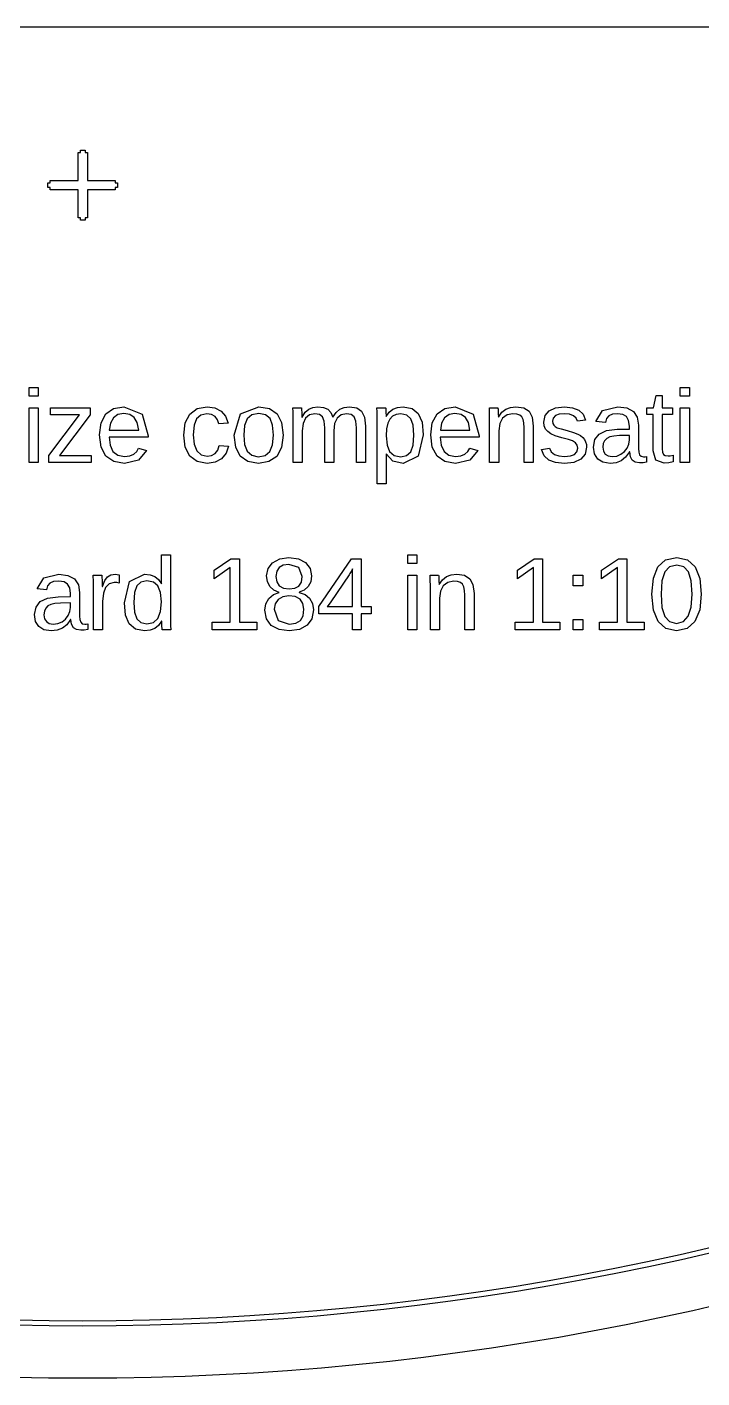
# Model space of a CAD drawing. Extents: x -16 to 132, y -40 to 113.
# Drawn here: x 53.69 to 72.23, y -39.69 to -2.56 of the extents above; entities that cross this region are included whole.
import ezdxf

# ---------------------------------------------------------------- set-up
doc = ezdxf.new("R2010")
doc.units = 0

msp = doc.modelspace()

# ---------------------------------------------------------------- linework, layer by layer
for p, q in [((112.997, -2.55649), (-2.55649, -2.55649)), ((55.0926, -6.77472), (55.0926, -6.00777)), ((55.0926, -6.00777), (55.1565, -6.00777)), ((55.1565, -6.00777), (55.1565, -5.94385)), ((55.1565, -5.94385), (55.2843, -5.94385)), ((55.2843, -5.94385), (55.2843, -6.00777)), ((55.2843, -6.00777), (55.3482, -6.00777)), ((55.3482, -6.00777), (55.3482, -6.77472)), ((54.2617, -6.96646), (54.2617, -6.83862)), ((54.2617, -6.83862), (54.3256, -6.83862)), ((54.3256, -6.96646), (54.2617, -6.96646)), ((54.3256, -6.83862), (54.3256, -6.77472)), ((54.3256, -6.77472), (55.0926, -6.77472)), ((54.3256, -7.03036), (54.3256, -6.96646)), ((55.0926, -7.03036), (54.3256, -7.03036)), ((55.0926, -7.79732), (55.0926, -7.03036)), ((55.3482, -6.77472), (56.1152, -6.77472)), ((56.1152, -7.03036), (55.3482, -7.03036)), ((55.3482, -7.03036), (55.3482, -7.79732)), ((56.1152, -6.77472), (56.1152, -6.83862)), ((56.1152, -6.83862), (56.1791, -6.83862)), ((56.1791, -6.96646), (56.1152, -6.96646)), ((56.1152, -6.96646), (56.1152, -7.03036)), ((56.1791, -6.83862), (56.1791, -6.96646)), ((55.1565, -7.79732), (55.0926, -7.79732)), ((55.1565, -7.86124), (55.1565, -7.79732)), ((55.2843, -7.86124), (55.1565, -7.86124)), ((55.3482, -7.79732), (55.2843, -7.79732)), ((55.2843, -7.79732), (55.2843, -7.86124)), ((53.7491, -12.7026), (53.7491, -12.464)), ((53.7491, -12.464), (53.9988, -12.464)), ((53.9988, -12.464), (53.9988, -12.7026)), ((71.635, -12.7026), (71.635, -12.464)), ((71.635, -12.464), (71.8847, -12.464)), ((71.8847, -12.464), (71.8847, -12.7026)), ((53.9988, -12.7026), (53.7491, -12.7026)), ((56.0685, -13.0434), (56.3543, -12.9939)), ((56.3543, -12.9939), (56.8505, -13.1932)), ((58.3654, -13.0436), (58.64, -12.9939)), ((58.64, -12.9939), (58.8507, -13.0237)), ((59.5503, -13.188), (60.0548, -12.9939)), ((60.0548, -12.9939), (60.3533, -13.0412)), ((61.5452, -13.0094), (61.6835, -12.9939)), ((61.6835, -12.9939), (61.8362, -13.0108)), ((62.4052, -13.0105), (62.5503, -12.9939)), ((62.5503, -12.9939), (62.7467, -13.0247)), ((63.8632, -13.0113), (64.0248, -12.9952)), ((64.0248, -12.9952), (64.2671, -13.0417)), ((65.1651, -13.0434), (65.451, -12.9939)), ((65.451, -12.9939), (65.9472, -13.1932)), ((66.9673, -13.01), (67.1214, -12.9939)), ((67.1214, -12.9939), (67.3351, -13.0245)), ((69.5012, -13.0951), (69.9207, -12.9939)), ((69.9207, -12.9939), (70.1686, -13.0263)), ((70.9004, -13.0216), (70.9739, -12.6859)), ((70.9739, -12.6859), (71.1404, -12.6859)), ((71.1404, -12.6859), (71.1404, -13.0216)), ((71.8847, -12.7026), (71.635, -12.7026)), ((53.7491, -14.5222), (53.7491, -13.0216)), ((53.7491, -13.0216), (53.9988, -13.0216)), ((53.9988, -13.0216), (53.9988, -14.5222)), ((54.2905, -14.3322), (55.1296, -13.2144)), ((54.3377, -13.2144), (54.3377, -13.0216)), ((54.3377, -13.0216), (55.425, -13.0216)), ((55.1296, -13.2144), (54.3377, -13.2144)), ((55.425, -13.2116), (54.5846, -14.3294)), ((55.425, -13.0216), (55.425, -13.2116)), ((55.7266, -13.4338), (55.8571, -13.1922)), ((55.8571, -13.1922), (56.0685, -13.0434)), ((56.0624, -13.2997), (55.9807, -13.4437)), ((56.1874, -13.2086), (56.0624, -13.2997)), ((56.3502, -13.1783), (56.1874, -13.2086)), ((56.5155, -13.2055), (56.3502, -13.1783)), ((56.6372, -13.2872), (56.5155, -13.2055)), ((56.7173, -13.4281), (56.6372, -13.2872)), ((56.8505, -13.1932), (57.0159, -13.7913)), ((58.0381, -13.4368), (58.1629, -13.1929)), ((58.1629, -13.1929), (58.3654, -13.0436)), ((58.346, -13.3212), (58.2794, -13.498)), ((58.4622, -13.2223), (58.346, -13.3212)), ((58.6331, -13.1894), (58.4622, -13.2223)), ((58.7621, -13.2077), (58.6331, -13.1894)), ((58.8578, -13.2629), (58.7621, -13.2077)), ((58.8507, -13.0237), (59.0221, -13.1131)), ((58.9219, -13.3492), (58.8578, -13.2629)), ((58.9563, -13.4612), (58.9219, -13.3492)), ((59.0221, -13.1131), (59.1457, -13.2549)), ((59.1457, -13.2549), (59.2128, -13.4418)), ((59.3821, -13.7705), (59.5503, -13.188)), ((59.742, -13.3219), (59.6687, -13.5058)), ((59.8701, -13.2142), (59.742, -13.3219)), ((60.0589, -13.1783), (59.8701, -13.2142)), ((60.2453, -13.2135), (60.0589, -13.1783)), ((60.3689, -13.3191), (60.2453, -13.2135)), ((60.3533, -13.0412), (60.561, -13.1832)), ((60.4381, -13.5023), (60.3689, -13.3191)), ((60.561, -13.1832), (60.6827, -13.4247)), ((61.0004, -13.1308), (60.9942, -13.0216)), ((60.9942, -13.0216), (61.23, -13.0216)), ((61.0025, -13.342), (61.0004, -13.1308)), ((61.0025, -14.5222), (61.0025, -13.342)), ((61.23, -13.0216), (61.2314, -13.0344)), ((61.2314, -13.0344), (61.2328, -13.059)), ((61.2328, -13.059), (61.2343, -13.0918)), ((61.2343, -13.0918), (61.2362, -13.1291)), ((61.2362, -13.1291), (61.2385, -13.1861)), ((61.2385, -13.1861), (61.2411, -13.2781)), ((61.2411, -13.2781), (61.2453, -13.2781)), ((61.2453, -13.2781), (61.3316, -13.1429)), ((61.3437, -13.3087), (61.274, -13.4557)), ((61.3316, -13.1429), (61.4297, -13.0563)), ((61.4533, -13.2171), (61.3437, -13.3087)), ((61.4297, -13.0563), (61.5452, -13.0094)), ((61.5961, -13.1866), (61.4533, -13.2171)), ((61.7275, -13.2074), (61.5961, -13.1866)), ((61.8111, -13.2698), (61.7275, -13.2074)), ((61.8558, -13.3867), (61.8111, -13.2698)), ((61.8362, -13.0108), (61.9532, -13.0618)), ((61.9532, -13.0618), (62.0373, -13.1499)), ((62.0373, -13.1499), (62.0912, -13.2781)), ((62.0912, -13.2781), (62.0954, -13.2781)), ((62.0954, -13.2781), (62.1812, -13.1481)), ((62.2084, -13.308), (62.1403, -13.4548)), ((62.1812, -13.1481), (62.2833, -13.0604)), ((62.3175, -13.217), (62.2084, -13.308)), ((62.2833, -13.0604), (62.4052, -13.0105)), ((62.463, -13.1866), (62.3175, -13.217)), ((62.5944, -13.2074), (62.463, -13.1866)), ((62.6779, -13.2698), (62.5944, -13.2074)), ((62.7227, -13.3867), (62.6779, -13.2698)), ((62.7467, -13.0247), (62.8811, -13.1173)), ((62.8811, -13.1173), (62.9586, -13.2802)), ((62.9586, -13.2802), (62.9844, -13.5222)), ((63.3057, -13.1357), (63.2994, -13.0216)), ((63.2994, -13.0216), (63.5408, -13.0216)), ((63.3077, -13.3281), (63.3057, -13.1357)), ((63.3077, -15.1116), (63.3077, -13.3281)), ((63.5408, -13.0216), (63.5425, -13.0342)), ((63.5425, -13.0342), (63.5449, -13.0611)), ((63.5449, -13.0611), (63.5479, -13.1043)), ((63.5479, -13.1043), (63.5511, -13.1658)), ((63.5511, -13.1658), (63.5538, -13.2254)), ((63.5538, -13.2254), (63.5546, -13.2629)), ((63.5546, -13.2629), (63.5602, -13.2629)), ((63.5602, -13.2629), (63.6375, -13.1427)), ((63.6548, -13.3303), (63.6011, -13.4453)), ((63.6375, -13.1427), (63.7363, -13.0597)), ((63.7287, -13.2504), (63.6548, -13.3303)), ((63.8287, -13.2036), (63.7287, -13.2504)), ((63.7363, -13.0597), (63.8632, -13.0113)), ((63.961, -13.188), (63.8287, -13.2036)), ((64.1205, -13.2216), (63.961, -13.188)), ((64.23, -13.3225), (64.1205, -13.2216)), ((64.2935, -13.5018), (64.23, -13.3225)), ((64.2671, -13.0417), (64.4395, -13.1811)), ((64.4395, -13.1811), (64.5424, -13.42)), ((64.8233, -13.4338), (64.9538, -13.1922)), ((64.9538, -13.1922), (65.1651, -13.0434)), ((65.1591, -13.2997), (65.0774, -13.4437)), ((65.2841, -13.2086), (65.1591, -13.2997)), ((65.4469, -13.1783), (65.2841, -13.2086)), ((65.6122, -13.2055), (65.4469, -13.1783)), ((65.7339, -13.2872), (65.6122, -13.2055)), ((65.814, -13.4281), (65.7339, -13.2872)), ((65.9472, -13.1932), (66.1126, -13.7913)), ((66.3967, -13.1308), (66.3905, -13.0216)), ((66.3905, -13.0216), (66.6263, -13.0216)), ((66.3988, -13.342), (66.3967, -13.1308)), ((66.3988, -14.5222), (66.3988, -13.342)), ((66.6263, -13.0216), (66.6276, -13.0344)), ((66.6276, -13.0344), (66.629, -13.059)), ((66.629, -13.059), (66.6306, -13.0918)), ((66.6306, -13.0918), (66.6325, -13.1291)), ((66.6325, -13.1291), (66.6348, -13.1861)), ((66.6348, -13.1861), (66.6373, -13.2781)), ((66.6373, -13.2781), (66.6415, -13.2781)), ((66.6415, -13.2781), (66.7343, -13.1455)), ((66.7525, -13.3101), (66.6744, -13.4574)), ((66.7343, -13.1455), (66.8405, -13.0583)), ((66.8755, -13.2175), (66.7525, -13.3101)), ((66.8405, -13.0583), (66.9673, -13.01)), ((67.0368, -13.1866), (66.8755, -13.2175)), ((67.1453, -13.1956), (67.0368, -13.1866)), ((67.224, -13.2227), (67.1453, -13.1956)), ((67.2791, -13.2702), (67.224, -13.2227)), ((67.3169, -13.3406), (67.2791, -13.2702)), ((67.3388, -13.439), (67.3169, -13.3406)), ((67.3351, -13.0245), (67.4826, -13.1166)), ((67.4826, -13.1166), (67.5685, -13.2794)), ((67.5685, -13.2794), (67.5971, -13.5222)), ((67.8833, -13.4182), (67.9199, -13.2374)), ((67.9199, -13.2374), (68.0296, -13.1055)), ((68.0296, -13.1055), (68.2094, -13.0249)), ((68.1461, -13.3024), (68.126, -13.3933)), ((68.2064, -13.2379), (68.1461, -13.3024)), ((68.3091, -13.1994), (68.2064, -13.2379)), ((68.2094, -13.0249), (68.4561, -12.998)), ((68.4561, -13.1866), (68.3091, -13.1994)), ((68.4561, -12.998), (68.6788, -13.0198)), ((68.5932, -13.2), (68.4561, -13.1866)), ((68.6995, -13.24), (68.5932, -13.2)), ((68.6788, -13.0198), (68.8506, -13.0854)), ((68.7728, -13.305), (68.6995, -13.24)), ((68.8111, -13.3933), (68.7728, -13.305)), ((69.0358, -13.3655), (68.8111, -13.3933)), ((68.8506, -13.0854), (68.9701, -13.1991)), ((68.9701, -13.1991), (69.0358, -13.3655)), ((69.3188, -13.3988), (69.5012, -13.0951)), ((69.6101, -13.3146), (69.5796, -13.4224)), ((69.6711, -13.2407), (69.6101, -13.3146)), ((69.7703, -13.1981), (69.6711, -13.2407)), ((69.9152, -13.1838), (69.7703, -13.1981)), ((70.0594, -13.2036), (69.9152, -13.1838)), ((70.1593, -13.2629), (70.0594, -13.2036)), ((70.2175, -13.368), (70.1593, -13.2629)), ((70.1686, -13.0263), (70.3465, -13.1235)), ((70.3465, -13.1235), (70.4536, -13.2821)), ((70.4536, -13.2821), (70.4894, -13.4987)), ((70.7173, -13.2032), (70.7173, -13.0216)), ((70.7173, -13.0216), (70.9004, -13.0216)), ((70.8907, -13.2032), (70.7173, -13.2032)), ((70.8907, -14.2046), (70.8907, -13.2032)), ((71.1404, -13.0216), (71.4177, -13.0216)), ((71.4177, -13.2032), (71.1404, -13.2032)), ((71.1404, -13.2032), (71.1404, -14.1505)), ((71.4177, -13.0216), (71.4177, -13.2032)), ((71.635, -14.5222), (71.635, -13.0216)), ((71.635, -13.0216), (71.8847, -13.0216)), ((71.8847, -13.0216), (71.8847, -14.5222)), ((55.6831, -13.7622), (55.7266, -13.4338)), ((55.9807, -13.4437), (55.948, -13.6332)), ((55.948, -13.6332), (56.7579, -13.6332)), ((56.7579, -13.6332), (56.7173, -13.4281)), ((57.9965, -13.7705), (58.0381, -13.4368)), ((58.2794, -13.498), (58.2572, -13.7649)), ((59.2128, -13.4418), (58.9563, -13.4612)), ((59.6687, -13.5058), (59.6442, -13.7705)), ((60.4611, -13.7705), (60.4381, -13.5023)), ((60.6827, -13.4247), (60.7233, -13.7705)), ((61.274, -13.4557), (61.2508, -13.6526)), ((61.2508, -13.6526), (61.2508, -14.5222)), ((61.8707, -13.5708), (61.8558, -13.3867)), ((61.8707, -14.5222), (61.8707, -13.5708)), ((62.1403, -13.4548), (62.1176, -13.6526)), ((62.1176, -13.6526), (62.1176, -14.5222)), ((62.7375, -13.5708), (62.7227, -13.3867)), ((62.7375, -14.5222), (62.7375, -13.5708)), ((62.9844, -13.5222), (62.9844, -14.5222)), ((63.5683, -13.5977), (63.5574, -13.7899)), ((63.6011, -13.4453), (63.5683, -13.5977)), ((64.3147, -13.7705), (64.2935, -13.5018)), ((64.5424, -13.42), (64.5768, -13.7649)), ((64.7798, -13.7622), (64.8233, -13.4338)), ((65.0774, -13.4437), (65.0447, -13.6332)), ((65.0447, -13.6332), (65.8546, -13.6332)), ((65.8546, -13.6332), (65.814, -13.4281)), ((66.6744, -13.4574), (66.6484, -13.6526)), ((66.6484, -13.6526), (66.6484, -14.5222)), ((67.346, -13.5708), (67.3388, -13.439)), ((67.346, -14.5222), (67.346, -13.5708)), ((67.5971, -13.5222), (67.5971, -14.5222)), ((67.8961, -13.5205), (67.8833, -13.4182)), ((67.9346, -13.6055), (67.8961, -13.5205)), ((67.9958, -13.676), (67.9346, -13.6055)), ((68.0768, -13.7351), (67.9958, -13.676)), ((68.1986, -13.789), (68.0768, -13.7351)), ((68.126, -13.3933), (68.1343, -13.4515)), ((68.1343, -13.4515), (68.1593, -13.4987)), ((68.1593, -13.4987), (68.2005, -13.5372)), ((68.2005, -13.5372), (68.2578, -13.5694)), ((68.2578, -13.5694), (68.359, -13.6041)), ((68.359, -13.6041), (68.5324, -13.6498)), ((68.5324, -13.6498), (68.703, -13.6979)), ((68.703, -13.6979), (68.8181, -13.7421)), ((69.5796, -13.4224), (69.3188, -13.3988)), ((69.4055, -13.7455), (69.6057, -13.6498)), ((69.6057, -13.6498), (69.8999, -13.6124)), ((69.8999, -13.6124), (70.237, -13.6068)), ((70.237, -13.525), (70.2175, -13.368)), ((70.237, -13.6068), (70.237, -13.525)), ((70.4894, -13.4987), (70.4894, -14.1449)), ((55.7266, -14.1051), (55.6831, -13.7622)), ((55.8571, -14.3516), (55.7266, -14.1051)), ((57.0159, -13.8246), (55.9452, -13.8246)), ((55.9452, -13.8246), (55.9719, -14.0531)), ((55.9719, -14.0531), (56.052, -14.2226)), ((57.0159, -13.7913), (57.0159, -13.8246)), ((58.0379, -14.1063), (57.9965, -13.7705)), ((58.1622, -14.3509), (58.0379, -14.1063)), ((58.2572, -13.7649), (58.2808, -14.0257)), ((58.2808, -14.0257), (58.3515, -14.2088)), ((58.9308, -14.1893), (58.9687, -14.059)), ((58.9687, -14.059), (59.2211, -14.0756)), ((59.2211, -14.0756), (59.1605, -14.2701)), ((59.4241, -14.1045), (59.3821, -13.7705)), ((59.5499, -14.3495), (59.4241, -14.1045)), ((59.6442, -13.7705), (59.6683, -14.0303)), ((59.6683, -14.0303), (59.7406, -14.2164)), ((60.3647, -14.2212), (60.437, -14.0364)), ((60.437, -14.0364), (60.4611, -13.7705)), ((60.7233, -13.7705), (60.6799, -14.1141)), ((63.5574, -13.7899), (63.581, -14.0465)), ((63.581, -14.0465), (63.6517, -14.2254)), ((64.2293, -14.2289), (64.2933, -14.046)), ((64.2933, -14.046), (64.3147, -13.7705)), ((64.5768, -13.7649), (64.4388, -14.3537)), ((64.8233, -14.1051), (64.7798, -13.7622)), ((64.9538, -14.3516), (64.8233, -14.1051)), ((66.1126, -13.8246), (65.0419, -13.8246)), ((65.0419, -13.8246), (65.0686, -14.0531)), ((65.0686, -14.0531), (65.1487, -14.2226)), ((66.1126, -13.7913), (66.1126, -13.8246)), ((68.3826, -13.844), (68.1986, -13.789)), ((68.5615, -13.8911), (68.3826, -13.844)), ((68.6787, -13.932), (68.5615, -13.8911)), ((68.7584, -13.9827), (68.6787, -13.932)), ((68.8042, -14.0465), (68.7584, -13.9827)), ((68.8194, -14.1269), (68.8042, -14.0465)), ((68.8181, -13.7421), (68.8962, -13.7866)), ((68.8962, -13.7866), (68.9561, -13.8357)), ((68.9561, -13.8357), (69.0009, -13.891)), ((69.0009, -13.891), (69.0344, -13.9543)), ((69.0622, -14.1075), (69.0221, -14.2954)), ((69.0344, -13.9543), (69.0552, -14.0262)), ((69.0552, -14.0262), (69.0622, -14.1075)), ((69.2523, -14.1033), (69.2906, -13.8974)), ((69.2807, -14.2892), (69.2523, -14.1033)), ((69.2906, -13.8974), (69.4055, -13.7455)), ((69.521, -14.0059), (69.5088, -14.1075)), ((69.5088, -14.1075), (69.5253, -14.2157)), ((69.5574, -13.9258), (69.521, -14.0059)), ((69.6165, -13.8655), (69.5574, -13.9258)), ((69.6967, -13.8232), (69.6165, -13.8655)), ((69.8089, -13.7975), (69.6967, -13.8232)), ((69.9638, -13.7871), (69.8089, -13.7975)), ((70.237, -13.7816), (69.9638, -13.7871)), ((70.1752, -14.129), (70.2215, -14.0186)), ((70.2215, -14.0186), (70.237, -13.905)), ((70.237, -13.905), (70.237, -13.7816)), ((54.2905, -14.5222), (54.2905, -14.3322)), ((54.5846, -14.3294), (55.4541, -14.3294)), ((55.4541, -14.3294), (55.4541, -14.5222)), ((56.0709, -14.5003), (55.8571, -14.3516)), ((56.052, -14.2226), (56.1834, -14.3277)), ((56.1834, -14.3277), (56.364, -14.3627)), ((56.364, -14.3627), (56.5102, -14.3464)), ((56.7555, -14.4612), (56.364, -14.5499)), ((56.5102, -14.3464), (56.6241, -14.2975)), ((56.6241, -14.2975), (56.7061, -14.2237)), ((56.7061, -14.2237), (56.7565, -14.1325)), ((56.9756, -14.1949), (56.7555, -14.4612)), ((56.7565, -14.1325), (56.9756, -14.1949)), ((58.3652, -14.5002), (58.1622, -14.3509)), ((58.3515, -14.2088), (58.4698, -14.3169)), ((58.4698, -14.3169), (58.6359, -14.353)), ((58.6359, -14.353), (58.7581, -14.335)), ((58.7581, -14.335), (58.8585, -14.2809)), ((58.8585, -14.2809), (58.9308, -14.1893)), ((59.0367, -14.421), (58.8605, -14.5177)), ((59.1605, -14.2701), (59.0367, -14.421)), ((59.758, -14.4998), (59.5499, -14.3495)), ((59.7406, -14.2164), (59.8646, -14.3282)), ((59.8646, -14.3282), (60.0437, -14.3655)), ((60.0437, -14.3655), (60.2363, -14.3294)), ((60.2363, -14.3294), (60.3647, -14.2212)), ((60.5499, -14.3571), (60.3373, -14.5017)), ((60.6799, -14.1141), (60.5499, -14.3571)), ((63.5588, -14.2892), (63.5518, -14.2892)), ((63.5518, -14.2892), (63.556, -14.3537)), ((63.556, -14.3537), (63.5574, -14.525)), ((63.7349, -14.4847), (63.5588, -14.2892)), ((63.6517, -14.2254), (63.7755, -14.3304)), ((63.7755, -14.3304), (63.9582, -14.3655)), ((63.9582, -14.3655), (64.1189, -14.3313)), ((64.4388, -14.3537), (64.0248, -14.5499)), ((64.1189, -14.3313), (64.2293, -14.2289)), ((65.1676, -14.5003), (64.9538, -14.3516)), ((65.1487, -14.2226), (65.2801, -14.3277)), ((65.2801, -14.3277), (65.4607, -14.3627)), ((65.4607, -14.3627), (65.6069, -14.3464)), ((65.8522, -14.4612), (65.4607, -14.5499)), ((65.6069, -14.3464), (65.7208, -14.2975)), ((65.7208, -14.2975), (65.8028, -14.2237)), ((65.8028, -14.2237), (65.8532, -14.1325)), ((66.0724, -14.1949), (65.8522, -14.4612)), ((65.8532, -14.1325), (66.0724, -14.1949)), ((67.8236, -14.1699), (68.0442, -14.1269)), ((67.896, -14.3396), (67.8236, -14.1699)), ((68.0213, -14.4577), (67.896, -14.3396)), ((68.2052, -14.5269), (68.0213, -14.4577)), ((68.0442, -14.1269), (68.093, -14.2314)), ((68.093, -14.2314), (68.1759, -14.3038)), ((68.1759, -14.3038), (68.2952, -14.3459)), ((68.2952, -14.3459), (68.4533, -14.3599)), ((68.4533, -14.3599), (68.6178, -14.3454)), ((68.6178, -14.3454), (68.7314, -14.3017)), ((68.902, -14.4348), (68.7097, -14.5211)), ((68.7314, -14.3017), (68.7974, -14.2289)), ((68.7974, -14.2289), (68.8194, -14.1269)), ((69.0221, -14.2954), (68.902, -14.4348)), ((69.366, -14.4306), (69.2807, -14.2892)), ((69.5078, -14.5201), (69.366, -14.4306)), ((69.5253, -14.2157), (69.5747, -14.2961)), ((69.5747, -14.2961), (69.6546, -14.3461)), ((69.6546, -14.3461), (69.7626, -14.3627)), ((69.7626, -14.3627), (69.8923, -14.3471)), ((70.0144, -14.4785), (69.8738, -14.5321)), ((69.8923, -14.3471), (70.0067, -14.3003)), ((70.0067, -14.3003), (70.1022, -14.2263)), ((70.1335, -14.3819), (70.0144, -14.4785)), ((70.1022, -14.2263), (70.1752, -14.129)), ((70.237, -14.2351), (70.1335, -14.3819)), ((70.2453, -14.2351), (70.237, -14.2351)), ((70.2673, -14.3698), (70.2453, -14.2351)), ((70.3167, -14.4632), (70.2673, -14.3698)), ((70.3987, -14.5179), (70.3167, -14.4632)), ((70.4894, -14.1449), (70.4966, -14.2422)), ((70.4966, -14.2422), (70.5185, -14.3121)), ((70.5185, -14.3121), (70.5608, -14.3542)), ((70.5608, -14.3542), (70.6295, -14.3682)), ((70.6295, -14.3682), (70.668, -14.3658)), ((70.668, -14.3658), (70.7113, -14.3585)), ((70.7113, -14.3585), (70.7113, -14.5139)), ((70.9656, -14.4594), (70.8907, -14.2046)), ((71.1903, -14.5444), (70.9656, -14.4594)), ((71.1404, -14.1505), (71.1492, -14.2426)), ((71.1492, -14.2426), (71.1757, -14.3024)), ((71.1757, -14.3024), (71.2241, -14.3351)), ((71.2241, -14.3351), (71.2985, -14.3461)), ((71.2985, -14.3461), (71.3595, -14.3412)), ((71.3595, -14.3412), (71.4427, -14.3266)), ((71.4427, -14.3266), (71.4427, -14.5111)), ((53.9988, -14.5222), (53.7491, -14.5222)), ((55.4541, -14.5222), (54.2905, -14.5222)), ((56.364, -14.5499), (56.0709, -14.5003)), ((58.6428, -14.5499), (58.3652, -14.5002)), ((58.8605, -14.5177), (58.6428, -14.5499)), ((60.0464, -14.5499), (59.758, -14.4998)), ((60.3373, -14.5017), (60.0464, -14.5499)), ((61.2508, -14.5222), (61.0025, -14.5222)), ((62.1176, -14.5222), (61.8707, -14.5222)), ((62.9844, -14.5222), (62.7375, -14.5222)), ((63.5574, -14.525), (63.5574, -15.1116)), ((64.0248, -14.5499), (63.7349, -14.4847)), ((65.4607, -14.5499), (65.1676, -14.5003)), ((66.6484, -14.5222), (66.3988, -14.5222)), ((67.5971, -14.5222), (67.346, -14.5222)), ((68.4533, -14.5499), (68.2052, -14.5269)), ((68.7097, -14.5211), (68.4533, -14.5499)), ((69.7058, -14.5499), (69.5078, -14.5201)), ((69.8738, -14.5321), (69.7058, -14.5499)), ((70.5185, -14.536), (70.3987, -14.5179)), ((70.6159, -14.5305), (70.5185, -14.536)), ((70.7113, -14.5139), (70.6159, -14.5305)), ((71.3179, -14.536), (71.1903, -14.5444)), ((71.4427, -14.5111), (71.3179, -14.536)), ((71.8847, -14.5222), (71.635, -14.5222)), ((63.5574, -15.1116), (63.3077, -15.1116)), ((57.3837, -17.6884), (57.3837, -17.0657)), ((57.3837, -17.0657), (57.6334, -17.0657)), ((57.6334, -17.0657), (57.6334, -18.8146)), ((64.1475, -17.3043), (64.1475, -17.0657)), ((64.1475, -17.0657), (64.3971, -17.0657)), ((64.3971, -17.0657), (64.3971, -17.3043)), ((58.8317, -17.4874), (59.2936, -17.1698)), ((59.2728, -17.4083), (58.8317, -17.7231)), ((59.2728, -18.9117), (59.2728, -17.4083)), ((59.2936, -17.1698), (59.5238, -17.1698)), ((59.5238, -17.1698), (59.5238, -18.9117)), ((60.2705, -17.6413), (60.3123, -17.4392)), ((60.3123, -17.4392), (60.4376, -17.2793)), ((60.4376, -17.2793), (60.6333, -17.1753)), ((60.6179, -17.4097), (60.5487, -17.5134)), ((60.7311, -17.3473), (60.6179, -17.4097)), ((60.6333, -17.1753), (60.8863, -17.1406)), ((60.8863, -17.3265), (60.7311, -17.3473)), ((60.8863, -17.1406), (61.1444, -17.1746)), ((61.1588, -17.4093), (60.8863, -17.3265)), ((61.1444, -17.1746), (61.3419, -17.2766)), ((61.2496, -17.6579), (61.1588, -17.4093)), ((61.3419, -17.2766), (61.4672, -17.4364)), ((61.4672, -17.4364), (61.509, -17.6441)), ((61.7092, -18.4873), (62.6038, -17.1698)), ((62.6038, -17.1698), (62.8659, -17.1698)), ((62.8659, -17.1698), (62.8659, -18.4845)), ((64.3971, -17.3043), (64.1475, -17.3043)), ((67.1604, -17.4874), (67.6223, -17.1698)), ((67.6015, -17.4083), (67.1604, -17.7231)), ((67.6015, -18.9117), (67.6015, -17.4083)), ((67.6223, -17.1698), (67.8525, -17.1698)), ((67.8525, -17.1698), (67.8525, -18.9117)), ((69.4739, -17.4874), (69.9357, -17.1698)), ((69.9149, -17.4083), (69.4739, -17.7231)), ((69.9149, -18.9117), (69.9149, -17.4083)), ((69.9357, -17.1698), (70.166, -17.1698)), ((70.166, -17.1698), (70.166, -18.9117)), ((70.8955, -17.7058), (71.0187, -17.3916)), ((71.0187, -17.3916), (71.2308, -17.2034)), ((71.3403, -17.3899), (71.2073, -17.5304)), ((71.2308, -17.2034), (71.5381, -17.1406)), ((71.5381, -17.3431), (71.3403, -17.3899)), ((71.5381, -17.1406), (71.8382, -17.2041)), ((71.7311, -17.3906), (71.5381, -17.3431)), ((71.8606, -17.5331), (71.7311, -17.3906)), ((71.8382, -17.2041), (72.0478, -17.3944)), ((72.0478, -17.3944), (72.1711, -17.7092)), ((53.9658, -18.0005), (54.1482, -17.6968)), ((54.1482, -17.6968), (54.5677, -17.5956)), ((54.4173, -17.7998), (54.3181, -17.8424)), ((54.5622, -17.7855), (54.4173, -17.7998)), ((54.7064, -17.8053), (54.5622, -17.7855)), ((54.5677, -17.5956), (54.8156, -17.628)), ((54.8063, -17.8646), (54.7064, -17.8053)), ((54.8156, -17.628), (54.9935, -17.7252)), ((54.9935, -17.7252), (55.1006, -17.8838)), ((55.5162, -17.8064), (55.5099, -17.6233)), ((55.5099, -17.6233), (55.7457, -17.6233)), ((55.5182, -17.9728), (55.5162, -17.8064)), ((55.7457, -17.6233), (55.754, -17.8275)), ((55.7623, -17.9298), (55.8265, -17.7675)), ((55.8265, -17.7675), (55.8996, -17.6663)), ((55.8996, -17.6663), (55.9933, -17.6132)), ((55.9933, -17.6132), (56.1188, -17.5956)), ((56.1188, -17.5956), (56.1691, -17.599)), ((56.1691, -17.599), (56.22, -17.6094)), ((56.22, -17.6094), (56.22, -17.8382)), ((56.3643, -18.3805), (56.5023, -17.7918)), ((56.5023, -17.7918), (56.9163, -17.5956)), ((56.8205, -17.8148), (56.7104, -17.9194)), ((56.9829, -17.78), (56.8205, -17.8148)), ((56.9163, -17.5956), (57.0727, -17.6111)), ((57.1639, -17.8147), (56.9829, -17.78)), ((57.0727, -17.6111), (57.2006, -17.658)), ((57.288, -17.9187), (57.1639, -17.8147)), ((57.2006, -17.658), (57.3033, -17.7387)), ((57.3033, -17.7387), (57.3837, -17.8563)), ((57.3865, -17.8563), (57.3837, -17.6884)), ((58.8317, -17.7231), (58.8317, -17.4874)), ((60.2935, -17.7984), (60.2705, -17.6413)), ((60.3627, -17.9339), (60.2935, -17.7984)), ((60.5487, -17.5134), (60.5257, -17.6579)), ((60.5257, -17.6579), (60.5494, -17.8058)), ((60.5494, -17.8058), (60.6207, -17.9138)), ((61.1574, -17.9208), (61.2266, -17.8145)), ((61.2266, -17.8145), (61.2496, -17.6579)), ((61.4857, -17.8011), (61.416, -17.9367)), ((61.509, -17.6441), (61.4857, -17.8011)), ((62.5372, -17.6163), (62.0365, -18.3542)), ((62.5597, -17.5803), (62.5372, -17.6163)), ((62.5913, -17.5248), (62.5597, -17.5803)), ((62.619, -17.4738), (62.5913, -17.5248)), ((62.6301, -17.4513), (62.619, -17.4738)), ((62.6301, -18.4845), (62.6301, -17.4513)), ((64.1475, -19.1239), (64.1475, -17.6233)), ((64.1475, -17.6233), (64.3971, -17.6233)), ((64.3971, -17.6233), (64.3971, -19.1239)), ((64.7686, -17.7325), (64.7624, -17.6233)), ((64.7624, -17.6233), (64.9982, -17.6233)), ((64.7707, -17.9437), (64.7686, -17.7325)), ((64.9982, -17.6233), (64.9996, -17.6361)), ((64.9996, -17.6361), (65.0009, -17.6607)), ((65.0009, -17.6607), (65.0025, -17.6935)), ((65.0025, -17.6935), (65.0044, -17.7308)), ((65.0044, -17.7308), (65.0067, -17.7878)), ((65.0067, -17.7878), (65.0093, -17.8798)), ((65.0134, -17.8798), (65.1062, -17.7472)), ((65.1062, -17.7472), (65.2124, -17.66)), ((65.2475, -17.8192), (65.1244, -17.9118)), ((65.2124, -17.66), (65.3392, -17.6117)), ((65.4087, -17.7883), (65.2475, -17.8192)), ((65.3392, -17.6117), (65.4933, -17.5956)), ((65.5172, -17.7973), (65.4087, -17.7883)), ((65.4933, -17.5956), (65.707, -17.6262)), ((65.5959, -17.8244), (65.5172, -17.7973)), ((65.707, -17.6262), (65.8546, -17.7183)), ((65.8546, -17.7183), (65.9404, -17.8811)), ((67.1604, -17.7231), (67.1604, -17.4874)), ((68.6893, -17.9104), (68.6893, -17.6233)), ((68.6893, -17.6233), (68.9597, -17.6233)), ((68.9597, -17.6233), (68.9597, -17.9104)), ((69.4739, -17.7231), (69.4739, -17.4874)), ((70.8544, -18.1461), (70.8955, -17.7058)), ((71.1319, -17.7779), (71.1068, -18.1461)), ((71.2073, -17.5304), (71.1319, -17.7779)), ((71.9339, -17.7814), (71.8606, -17.5331)), ((71.9584, -18.1461), (71.9339, -17.7814)), ((72.1711, -17.7092), (72.2121, -18.1461)), ((54.2265, -18.0241), (53.9658, -18.0005)), ((54.257, -17.9163), (54.2265, -18.0241)), ((54.3181, -17.8424), (54.257, -17.9163)), ((54.8645, -17.9697), (54.8063, -17.8646)), ((54.8839, -18.1267), (54.8645, -17.9697)), ((54.8839, -18.2085), (54.8839, -18.1267)), ((55.1006, -17.8838), (55.1364, -18.1004)), ((55.1364, -18.1004), (55.1364, -18.7466)), ((55.5182, -19.1239), (55.5182, -17.9728)), ((55.754, -17.8275), (55.7568, -17.9298)), ((55.7568, -17.9298), (55.7623, -17.9298)), ((55.7884, -18.121), (55.7679, -18.3417)), ((55.8497, -17.9582), (55.7884, -18.121)), ((55.9499, -17.8578), (55.8497, -17.9582)), ((56.0869, -17.8244), (55.9499, -17.8578)), ((56.1618, -17.8279), (56.0869, -17.8244)), ((56.22, -17.8382), (56.1618, -17.8279)), ((56.6474, -18.1023), (56.6265, -18.3722)), ((56.7104, -17.9194), (56.6474, -18.1023)), ((57.3598, -18.0972), (57.288, -17.9187)), ((57.3837, -18.3555), (57.3598, -18.0972)), ((57.3837, -17.8563), (57.3865, -17.8563)), ((60.3343, -18.2599), (60.4591, -18.1551)), ((60.4718, -18.0369), (60.3627, -17.9339)), ((60.4591, -18.1551), (60.6144, -18.1017)), ((60.6144, -18.0962), (60.4718, -18.0369)), ((60.6144, -18.1017), (60.6144, -18.0962)), ((60.6207, -17.9138), (60.7353, -17.9799)), ((60.8863, -18.1891), (60.7171, -18.2139)), ((60.7353, -17.9799), (60.889, -18.0019)), ((61.06, -18.2122), (60.8863, -18.1891)), ((60.889, -18.0019), (61.0442, -17.9816)), ((61.0442, -17.9816), (61.1574, -17.9208)), ((61.3061, -18.0383), (61.1623, -18.0934)), ((61.1623, -18.0934), (61.1623, -18.099)), ((61.1623, -18.099), (61.3287, -18.1539)), ((61.416, -17.9367), (61.3061, -18.0383)), ((61.3287, -18.1539), (61.4535, -18.2578)), ((64.7707, -19.1239), (64.7707, -17.9437)), ((65.0093, -17.8798), (65.0134, -17.8798)), ((65.0464, -18.0591), (65.0204, -18.2543)), ((65.1244, -17.9118), (65.0464, -18.0591)), ((65.651, -17.8719), (65.5959, -17.8244)), ((65.6888, -17.9423), (65.651, -17.8719)), ((65.7107, -18.0407), (65.6888, -17.9423)), ((65.718, -18.1725), (65.7107, -18.0407)), ((65.718, -19.1239), (65.718, -18.1725)), ((65.9404, -17.8811), (65.969, -18.1239)), ((65.969, -18.1239), (65.969, -19.1239)), ((68.9597, -17.9104), (68.6893, -17.9104)), ((70.8967, -18.5795), (70.8544, -18.1461)), ((71.1068, -18.1461), (71.1323, -18.5064)), ((71.9327, -18.5012), (71.9584, -18.1461)), ((72.2121, -18.1461), (72.169, -18.5778)), ((53.8992, -18.705), (53.9376, -18.4991)), ((53.9376, -18.4991), (54.0525, -18.3472)), ((54.0525, -18.3472), (54.2527, -18.2515)), ((54.2044, -18.5275), (54.168, -18.6076)), ((54.2635, -18.4672), (54.2044, -18.5275)), ((54.2527, -18.2515), (54.5469, -18.2141)), ((54.3437, -18.4249), (54.2635, -18.4672)), ((54.4559, -18.3992), (54.3437, -18.4249)), ((54.6107, -18.3888), (54.4559, -18.3992)), ((54.5469, -18.2141), (54.8839, -18.2085)), ((54.8839, -18.3833), (54.6107, -18.3888)), ((54.8685, -18.6203), (54.8839, -18.5067)), ((54.8839, -18.5067), (54.8839, -18.3833)), ((55.7679, -18.3417), (55.7679, -19.1239)), ((56.3978, -18.7196), (56.3643, -18.3805)), ((56.6265, -18.3722), (56.6473, -18.6423)), ((57.3598, -18.6242), (57.3837, -18.3555)), ((60.2247, -18.5816), (60.2521, -18.4055)), ((60.2521, -18.4055), (60.3343, -18.2599)), ((60.5094, -18.406), (60.4827, -18.5608)), ((60.4827, -18.5608), (60.5856, -18.8635)), ((60.5895, -18.2883), (60.5094, -18.406)), ((60.7171, -18.2139), (60.5895, -18.2883)), ((61.19, -18.2814), (61.06, -18.2122)), ((61.2711, -18.396), (61.19, -18.2814)), ((61.2982, -18.5553), (61.2711, -18.396)), ((61.2732, -18.7399), (61.2982, -18.5553)), ((61.4535, -18.2578), (61.5315, -18.4022)), ((61.5315, -18.4022), (61.5575, -18.5788)), ((61.7092, -18.6815), (61.7092, -18.4873)), ((61.9616, -18.4568), (61.9394, -18.4845)), ((61.9394, -18.4845), (62.6301, -18.4845)), ((62.0365, -18.3542), (61.9616, -18.4568)), ((62.8659, -18.4845), (63.1405, -18.4845)), ((63.1405, -18.4845), (63.1405, -18.6815)), ((65.0204, -18.2543), (65.0204, -19.1239)), ((71.1323, -18.5064), (71.2087, -18.755)), ((71.8557, -18.7508), (71.9327, -18.5012)), ((53.9277, -18.8909), (53.8992, -18.705)), ((54.013, -19.0323), (53.9277, -18.8909)), ((54.168, -18.6076), (54.1558, -18.7092)), ((54.1558, -18.7092), (54.1723, -18.8174)), ((54.1723, -18.8174), (54.2217, -18.8978)), ((54.2217, -18.8978), (54.3016, -18.9478)), ((54.5393, -18.9488), (54.6537, -18.902)), ((54.6537, -18.902), (54.7492, -18.828)), ((54.7492, -18.828), (54.8222, -18.7307)), ((54.8839, -18.8368), (54.7805, -18.9836)), ((54.8222, -18.7307), (54.8685, -18.6203)), ((54.8923, -18.8368), (54.8839, -18.8368)), ((54.9143, -18.9715), (54.8923, -18.8368)), ((55.1364, -18.7466), (55.1436, -18.8439)), ((55.1436, -18.8439), (55.1655, -18.9138)), ((55.1655, -18.9138), (55.2078, -18.9559)), ((56.4982, -18.9602), (56.3978, -18.7196)), ((56.6473, -18.6423), (56.7097, -18.8229)), ((56.7097, -18.8229), (56.8189, -18.9249)), ((56.8189, -18.9249), (56.9801, -18.9588)), ((56.9801, -18.9588), (57.1632, -18.9221)), ((57.1632, -18.9221), (57.288, -18.8118)), ((57.288, -18.8118), (57.3598, -18.6242)), ((57.3837, -18.8826), (57.3031, -19.0063)), ((57.3893, -18.8826), (57.3837, -18.8826)), ((57.3905, -18.9464), (57.3893, -18.8826)), ((57.6334, -18.8146), (57.6354, -19.0091)), ((58.7749, -19.1239), (58.7749, -18.9117)), ((58.7749, -18.9117), (59.2728, -18.9117)), ((59.5238, -18.9117), (59.9995, -18.9117)), ((59.9995, -18.9117), (59.9995, -19.1239)), ((60.2689, -18.8236), (60.2247, -18.5816)), ((60.4015, -19.0032), (60.2689, -18.8236)), ((60.5856, -18.8635), (60.8946, -18.9644)), ((61.0724, -18.94), (61.1983, -18.8666)), ((61.1983, -18.8666), (61.2732, -18.7399)), ((61.5145, -18.8195), (61.3855, -19.0004)), ((61.5575, -18.5788), (61.5145, -18.8195)), ((62.6301, -18.6815), (61.7092, -18.6815)), ((62.6301, -19.1239), (62.6301, -18.6815)), ((63.1405, -18.6815), (62.8659, -18.6815)), ((62.8659, -18.6815), (62.8659, -19.1239)), ((67.1036, -19.1239), (67.1036, -18.9117)), ((67.1036, -18.9117), (67.6015, -18.9117)), ((67.8525, -18.9117), (68.3282, -18.9117)), ((68.3282, -18.9117), (68.3282, -19.1239)), ((68.6893, -19.1239), (68.6893, -18.8368)), ((68.6893, -18.8368), (68.9597, -18.8368)), ((68.9597, -18.8368), (68.9597, -19.1239)), ((69.417, -19.1239), (69.417, -18.9117)), ((69.417, -18.9117), (69.9149, -18.9117)), ((70.166, -18.9117), (70.6416, -18.9117)), ((70.6416, -18.9117), (70.6416, -19.1239)), ((71.0236, -18.8951), (70.8967, -18.5795)), ((71.2347, -19.0875), (71.0236, -18.8951)), ((71.2087, -18.755), (71.3407, -18.8996)), ((71.3407, -18.8996), (71.5326, -18.9478)), ((71.5326, -18.9478), (71.7236, -18.8985)), ((71.7236, -18.8985), (71.8557, -18.7508)), ((72.0395, -18.8937), (71.8257, -19.0871)), ((72.169, -18.5778), (72.0395, -18.8937)), ((54.1548, -19.1218), (54.013, -19.0323)), ((54.3528, -19.1516), (54.1548, -19.1218)), ((54.3016, -18.9478), (54.4096, -18.9644)), ((54.5208, -19.1338), (54.3528, -19.1516)), ((54.4096, -18.9644), (54.5393, -18.9488)), ((54.6614, -19.0802), (54.5208, -19.1338)), ((54.7805, -18.9836), (54.6614, -19.0802)), ((54.9637, -19.0649), (54.9143, -18.9715)), ((55.0457, -19.1196), (54.9637, -19.0649)), ((55.1655, -19.1377), (55.0457, -19.1196)), ((55.2629, -19.1322), (55.1655, -19.1377)), ((55.2078, -18.9559), (55.2764, -18.9699)), ((55.3582, -19.1156), (55.2629, -19.1322)), ((55.2764, -18.9699), (55.3149, -18.9675)), ((55.3149, -18.9675), (55.3582, -18.9602)), ((55.3582, -18.9602), (55.3582, -19.1156)), ((55.7679, -19.1239), (55.5182, -19.1239)), ((56.6696, -19.1038), (56.4982, -18.9602)), ((56.9163, -19.1516), (56.6696, -19.1038)), ((57.0718, -19.136), (56.9163, -19.1516)), ((57.1999, -19.0892), (57.0718, -19.136)), ((57.3031, -19.0063), (57.1999, -19.0892)), ((57.3941, -19.0213), (57.3905, -18.9464)), ((57.3988, -19.0871), (57.3941, -19.0213)), ((57.4031, -19.1239), (57.3988, -19.0871)), ((57.6417, -19.1239), (57.4031, -19.1239)), ((57.6354, -19.0091), (57.6417, -19.1239)), ((59.9995, -19.1239), (58.7749, -19.1239)), ((60.6125, -19.1145), (60.4015, -19.0032)), ((60.8918, -19.1516), (60.6125, -19.1145)), ((61.1761, -19.1138), (60.8918, -19.1516)), ((60.8946, -18.9644), (61.0724, -18.94)), ((61.3855, -19.0004), (61.1761, -19.1138)), ((62.8659, -19.1239), (62.6301, -19.1239)), ((64.3971, -19.1239), (64.1475, -19.1239)), ((65.0204, -19.1239), (64.7707, -19.1239)), ((65.969, -19.1239), (65.718, -19.1239)), ((68.3282, -19.1239), (67.1036, -19.1239)), ((68.9597, -19.1239), (68.6893, -19.1239)), ((70.6416, -19.1239), (69.417, -19.1239)), ((71.5298, -19.1516), (71.2347, -19.0875)), ((71.8257, -19.0871), (71.5298, -19.1516)), ((70.7382, -36.4868), (71.6366, -36.2909)), ((71.6366, -36.2909), (72.5324, -36.0839)), ((72.5671, -36.2298), (71.6694, -36.4372)), ((68.9346, -36.8456), (69.8375, -36.6717)), ((69.8375, -36.6717), (70.7382, -36.4868)), ((70.7693, -36.6336), (69.8668, -36.8188)), ((71.6694, -36.4372), (70.7693, -36.6336)), ((67.1228, -37.1599), (68.0297, -37.0083)), ((68.0297, -37.0083), (68.9346, -36.8456)), ((68.9621, -36.993), (68.0554, -37.1561)), ((69.8668, -36.8188), (68.9621, -36.993)), ((64.392, -37.5479), (65.3038, -37.4298)), ((65.3038, -37.4298), (66.2142, -37.3004)), ((66.2362, -37.4488), (65.324, -37.5784)), ((66.2142, -37.3004), (67.1228, -37.1599)), ((67.1467, -37.308), (66.2362, -37.4488)), ((68.0554, -37.1561), (67.1467, -37.308)), ((60.7322, -37.9084), (61.6488, -37.8351)), ((61.6488, -37.8351), (62.5643, -37.7506)), ((62.5643, -37.7506), (63.4788, -37.6549)), ((63.4953, -37.804), (62.579, -37.8999)), ((63.4788, -37.6549), (64.392, -37.5479)), ((64.4104, -37.6968), (63.4953, -37.804)), ((65.324, -37.5784), (64.4104, -37.6968)), ((71.0644, -38.0277), (71.9816, -37.8276)), ((71.9816, -37.8276), (72.8963, -37.6163)), ((54.2991, -38.2557), (53.378, -38.2388)), ((53.3817, -38.0888), (54.301, -38.1057)), ((54.301, -38.1057), (55.2204, -38.1114)), ((55.2204, -38.1114), (56.1398, -38.1057)), ((56.1398, -38.1057), (57.0591, -38.0888)), ((57.0628, -38.2388), (56.1417, -38.2557)), ((57.0591, -38.0888), (57.9782, -38.0606)), ((57.9837, -38.2105), (57.0628, -38.2388)), ((57.9782, -38.0606), (58.8968, -38.0211)), ((58.9041, -38.1709), (57.9837, -38.2105)), ((58.8968, -38.0211), (59.8148, -37.9704)), ((59.8241, -38.1201), (58.9041, -38.1709)), ((59.8148, -37.9704), (60.7322, -37.9084)), ((60.7433, -38.058), (59.8241, -38.1201)), ((61.6616, -37.9846), (60.7433, -38.058)), ((62.579, -37.8999), (61.6616, -37.9846)), ((69.2229, -38.394), (70.1448, -38.2165)), ((70.1448, -38.2165), (71.0644, -38.0277)), ((55.2204, -38.2614), (54.2991, -38.2557)), ((56.1417, -38.2557), (55.2204, -38.2614)), ((67.373, -38.7149), (68.299, -38.5601)), ((68.299, -38.5601), (69.2229, -38.394)), ((65.5158, -38.9904), (66.4453, -38.8584)), ((66.4453, -38.8584), (67.373, -38.7149)), ((61.7839, -39.4043), (62.7187, -39.318)), ((62.7187, -39.318), (63.6524, -39.2203)), ((63.6524, -39.2203), (64.5848, -39.1111)), ((64.5848, -39.1111), (65.5158, -38.9904)), ((53.343, -39.6633), (54.2816, -39.6806)), ((54.2816, -39.6806), (55.2204, -39.6864)), ((55.2204, -39.6864), (56.1592, -39.6806)), ((56.1592, -39.6806), (57.0978, -39.6633)), ((57.0978, -39.6633), (58.0361, -39.6346)), ((58.0361, -39.6346), (58.9741, -39.5942)), ((58.9741, -39.5942), (59.9114, -39.5424)), ((59.9114, -39.5424), (60.8481, -39.4791)), ((60.8481, -39.4791), (61.7839, -39.4043))]:
    msp.add_line(p, q)

doc.saveas('drawing.dxf')
